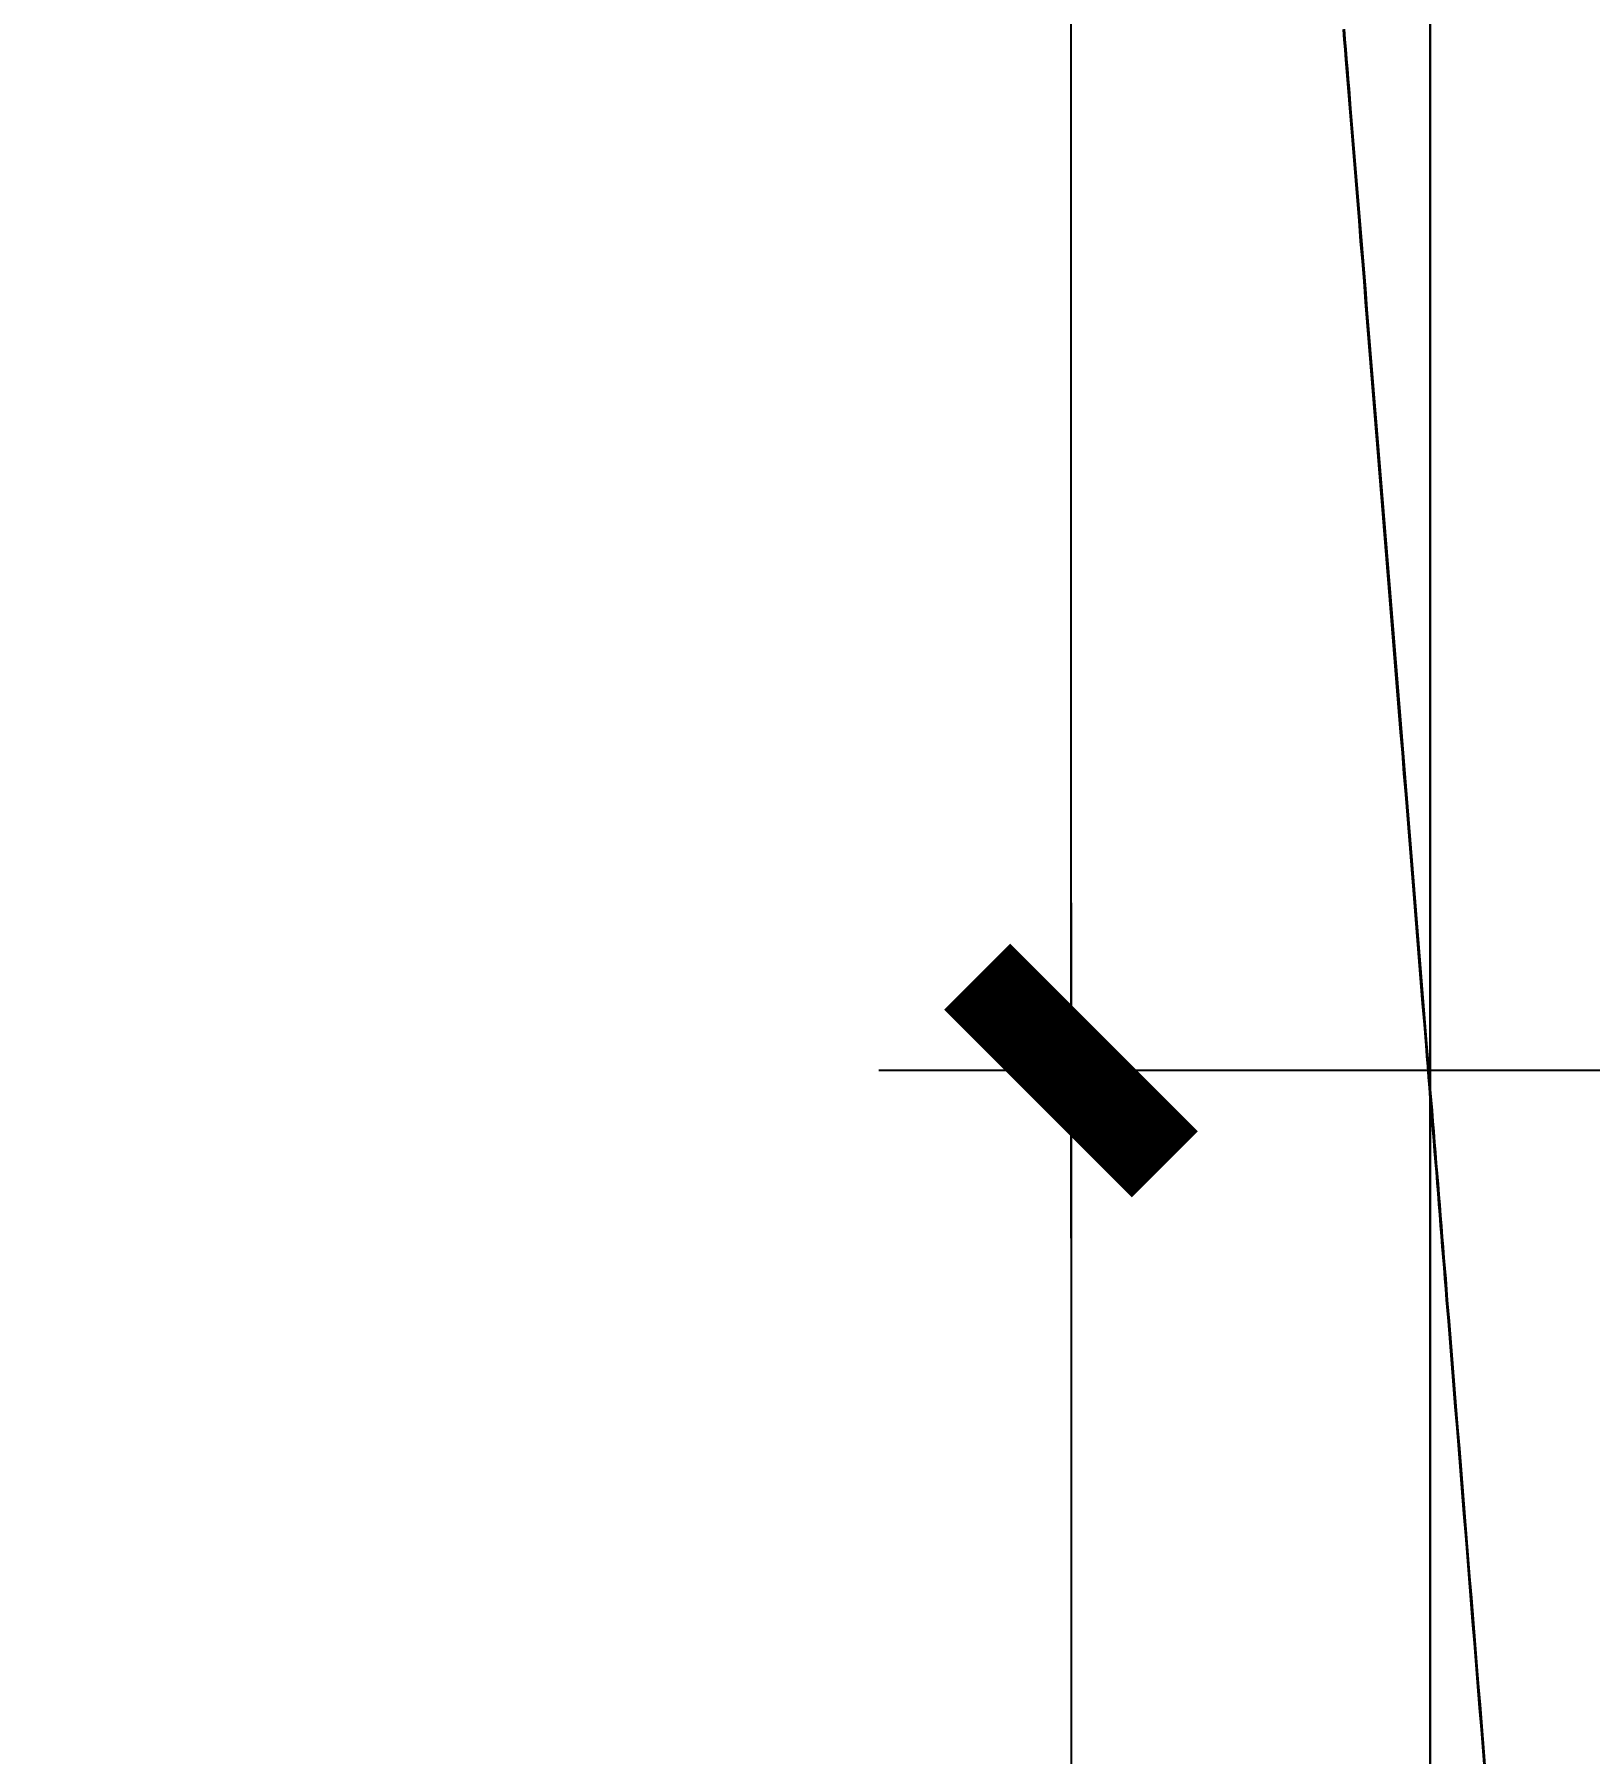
# Model space of a CAD drawing. Extents: x 11992 to 29481, y -6727 to 6811.
# Drawn here: x 24854.4 to 25016.2, y 2455.3 to 2634.2 of the extents above; entities that cross this region are included whole.
import ezdxf

# ---------------------------------------------------------------- set-up
doc = ezdxf.new("R2010")
doc.units = 0
doc.header["$MEASUREMENT"] = 0
doc.layers.get('0').update_dxf_attribs({"color": 8, "linetype": 'CONTINUOUS'})
doc.layers.get('Defpoints').update_dxf_attribs({"color": 8, "linetype": 'CONTINUOUS'})
doc.layers.add('zoylight 2射灯', color=1, linetype='CONTINUOUS')
doc.layers.add('zoylight 4标注', color=9, linetype='CONTINUOUS')
doc.styles.add('CCD-DIM', font='archs.shx', dxfattribs={"width": 0.8})
doc.dimstyles.new('zoylight_DIM_40', dxfattribs={"dimscale": 40, "dimtxt": 1.9, "dimasz": 0.4, "dimexe": 0.5, "dimexo": 0.5, "dimgap": 0.5, "dimtad": 1, "dimdec": 0, "dimrnd": 5, "dimzin": 12, "dimdsep": 46, "dimtxsty": 'CCD-DIM', "dimblk": 'CCD_Dimension_Tick', "dimcen": 0.125, "dimclrd": 44, "dimclre": 44, "dimclrt": 50, "dimadec": 0, "dimazin": 0, "dimtfac": 1, "dimtdec": 0, "dimtmove": 2, "dimatfit": 3, "dimldrblk": 'CCD_Leader_Dot', "dimfxl": 0, "dimtvp": 1, "dimtolj": 1, "dimtzin": 0, "dimarcsym": 0})

# ---------------------------------------------------------------- blocks, each defined once
blk = doc.blocks.new('嵌入式射灯55')
at = {"layer": 'zoylight 2射灯'}
h = blk.add_hatch(color=256, dxfattribs=at)
h.dxf.hatch_style = 1
h.paths.add_polyline_path([(0, 0), (0, 27.5, 0.4142136), (-27.5, 0)])
h.paths.add_polyline_path([(0, -27.5, 0.4142136), (27.5, 0), (0, 0)])
for p, q in [((0, -48.125), (0, 48.125)), ((48.125, 0), (-48.125, 0))]:
    blk.add_line(p, q, dxfattribs=at)
blk.add_circle((0, 0), 27.5, dxfattribs=at)
blk = doc.blocks.new('CCD_Dimension_Tick')
at = {"color": 0, "linetype": 'ByBlock'}
for p, q in [((-1.091, 0), (0, 0)), ((0, 0), (1.091, 0))]:
    blk.add_line(p, q, dxfattribs=at)
at = {"color": 0, "linetype": 'Continuous', "const_width": 0.608}
blk.add_lwpolyline([(-0.61, -0.61), (0.61, 0.61)], dxfattribs=at)
blk = doc.blocks.new('*D43')
at = {"layer": 'Defpoints', "color": 0, "linetype": 'Continuous'}
for p in [(24962.25, 3226.36), (25047.86, 3226.36), (25047.86, 2526.36)]:
    blk.add_point(p, dxfattribs=at)
at = {"layer": 'zoylight 4标注', "color": 44, "linetype": 'Continuous', "lineweight": -2}
blk.add_line((25027.86, 3226.36), (24942.25, 3226.36), dxfattribs=at)
at = {"layer": 'zoylight 4标注', "color": 44, "lineweight": -2}
for p, q in [((24962.25, 2542.36), (24962.25, 3210.36)), ((25027.86, 2526.36), (24942.25, 2526.36))]:
    blk.add_line(p, q, dxfattribs=at)
at = {"layer": 'zoylight 4标注', "color": 44, "linetype": 'Continuous', "lineweight": -2, "xscale": 16, "yscale": 16, "zscale": 16}
for p, rotation in [((24962.25, 3226.36), 90), ((24962.25, 2526.36), 270)]:
    blk.add_blockref('CCD_Dimension_Tick', p, dxfattribs=dict(at, rotation=rotation))
at = {"layer": 'zoylight 4标注', "color": 50, "linetype": 'Continuous', "insert": (24904.25, 2876.36), "char_height": 76, "attachment_point": 5, "rotation": 90, "style": 'CCD-DIM'}
blk.add_mtext('\\A1;700', dxfattribs=at)
blk = doc.blocks.new('CCD_Leader_Dot')
at = {"color": 0, "linetype": 'ByBlock'}
blk.add_line((-5, 0), (-10, 0), dxfattribs=at)
at = {"color": 0, "linetype": 'ByBlock', "const_width": 5}
blk.add_lwpolyline([(-2.5, 0, 1), (2.5, 0, 1)], format="xyb", close=True, dxfattribs=at)
blk = doc.blocks.new('*D44')
at = {"layer": 'Defpoints', "color": 0, "linetype": 'Continuous'}
for p in [(25047.86, 2526.36), (24962.25, 1826.36), (25047.86, 1826.36)]:
    blk.add_point(p, dxfattribs=at)
at = {"layer": 'zoylight 4标注', "color": 44, "lineweight": -2}
for p, q in [((25027.86, 2526.36), (24942.25, 2526.36)), ((24962.25, 2510.36), (24962.25, 1842.36))]:
    blk.add_line(p, q, dxfattribs=at)
at = {"layer": 'zoylight 4标注', "color": 44, "linetype": 'Continuous', "lineweight": -2}
blk.add_line((25027.86, 1826.36), (24942.25, 1826.36), dxfattribs=at)
at = {"layer": 'zoylight 4标注', "color": 44, "linetype": 'Continuous', "lineweight": -2, "xscale": 16, "yscale": 16, "zscale": 16}
for p, rotation in [((24962.25, 2526.36), 90), ((24962.25, 1826.36), 270)]:
    blk.add_blockref('CCD_Dimension_Tick', p, dxfattribs=dict(at, rotation=rotation))
at = {"layer": 'zoylight 4标注', "color": 50, "linetype": 'Continuous', "insert": (24904.25, 2176.36), "char_height": 76, "attachment_point": 5, "rotation": 90, "style": 'CCD-DIM'}
blk.add_mtext('\\A1;700', dxfattribs=at)

msp = doc.modelspace()

# ---------------------------------------------------------------- linework, layer by layer
for p, q in [((24999.62, 3630.6, -40.43), (24999.62, 730.6, -40.43)), ((24999.62, 3630.6, 329.57), (24999.62, 730.6, 329.57)), ((24999.62, -619.41, -40.43), (24999.62, 3630.6, -40.43)), ((24990.67, 2633.62, -2436.43), (24990.59, 2634.67, -2436.43)), ((24990.67, 2634.72, -2436.43), (24990.75, 2633.68, -2436.43)), ((24990.76, 2632.58, -2436.43), (24990.67, 2633.62, -2436.43)), ((24990.75, 2633.68, -2436.43), (24990.83, 2632.65, -2436.43)), ((24990.84, 2631.53, -2436.43), (24990.76, 2632.58, -2436.43)), ((24990.83, 2632.65, -2436.43), (24990.92, 2631.62, -2436.43)), ((24990.92, 2631.62, -2436.43), (24991, 2630.58, -2436.43)), ((24991.02, 2629.44, -2436.43), (24990.84, 2631.53, -2436.43)), ((24991, 2630.58, -2436.43), (24991.09, 2629.55, -2436.43)), ((24991.19, 2627.35, -2436.43), (24991.02, 2629.44, -2436.43)), ((24991.09, 2629.55, -2436.43), (24991.17, 2628.51, -2436.43)), ((24991.17, 2628.51, -2436.43), (24991.34, 2626.44, -2436.43)), ((24991.36, 2625.25, -2436.43), (24991.19, 2627.35, -2436.43)), ((24991.34, 2626.44, -2436.43), (24991.51, 2624.37, -2436.43)), ((24991.53, 2623.16, -2436.43), (24991.36, 2625.25, -2436.43)), ((24991.51, 2624.37, -2436.43), (24991.68, 2622.29, -2436.43)), ((24991.7, 2621.06, -2436.43), (24991.53, 2623.16, -2436.43)), ((24991.68, 2622.29, -2436.43), (24991.85, 2620.21, -2436.43)), ((24991.87, 2618.97, -2436.43), (24991.7, 2621.06, -2436.43)), ((24991.85, 2620.21, -2436.43), (24992.02, 2618.13, -2436.43)), ((24992.04, 2616.87, -2436.43), (24991.87, 2618.97, -2436.43)), ((24992.02, 2618.13, -2436.43), (24992.19, 2616.05, -2436.43)), ((24992.21, 2614.76, -2436.43), (24992.04, 2616.87, -2436.43)), ((24992.19, 2616.05, -2436.43), (24992.36, 2613.96, -2436.43)), ((24992.38, 2612.66, -2436.43), (24992.21, 2614.76, -2436.43)), ((24992.36, 2613.96, -2436.43), (24992.53, 2611.87, -2436.43)), ((24992.56, 2610.56, -2436.43), (24992.38, 2612.66, -2436.43)), ((24992.53, 2611.87, -2436.43), (24992.7, 2609.78, -2436.43)), ((24992.73, 2608.45, -2436.43), (24992.56, 2610.56, -2436.43)), ((24992.7, 2609.78, -2436.43), (24992.87, 2607.69, -2436.43)), ((24992.9, 2606.34, -2436.43), (24992.73, 2608.45, -2436.43)), ((24992.87, 2607.69, -2436.43), (24993.04, 2605.6, -2436.43)), ((24993.07, 2604.23, -2436.43), (24992.9, 2606.34, -2436.43)), ((24993.04, 2605.6, -2436.43), (24993.21, 2603.5, -2436.43)), ((24993.24, 2602.12, -2436.43), (24993.07, 2604.23, -2436.43)), ((24993.21, 2603.5, -2436.43), (24993.38, 2601.4, -2436.43)), ((24993.42, 2600, -2436.43), (24993.24, 2602.12, -2436.43)), ((24993.38, 2601.4, -2436.43), (24993.55, 2599.3, -2436.43)), ((24993.59, 2597.89, -2436.43), (24993.42, 2600, -2436.43)), ((24993.55, 2599.3, -2436.43), (24993.72, 2597.2, -2436.43)), ((24993.76, 2595.77, -2436.43), (24993.59, 2597.89, -2436.43)), ((24993.72, 2597.2, -2436.43), (24993.89, 2595.1, -2436.43)), ((24993.93, 2593.65, -2436.43), (24993.76, 2595.77, -2436.43)), ((24993.89, 2595.1, -2436.43), (24994.06, 2592.99, -2436.43)), ((24994.11, 2591.53, -2436.43), (24993.93, 2593.65, -2436.43)), ((24994.06, 2592.99, -2436.43), (24994.24, 2590.88, -2436.43)), ((24994.28, 2589.4, -2436.43), (24994.11, 2591.53, -2436.43)), ((24994.24, 2590.88, -2436.43), (24994.41, 2588.77, -2436.43)), ((24994.45, 2587.27, -2436.43), (24994.28, 2589.4, -2436.43)), ((24994.41, 2588.77, -2436.43), (24994.58, 2586.66, -2436.43)), ((24994.62, 2585.14, -2436.43), (24994.45, 2587.27, -2436.43)), ((24994.58, 2586.66, -2436.43), (24994.75, 2584.54, -2436.43)), ((24994.8, 2583.01, -2436.43), (24994.62, 2585.14, -2436.43)), ((24994.75, 2584.54, -2436.43), (24994.92, 2582.42, -2436.43)), ((24994.97, 2580.88, -2436.43), (24994.8, 2583.01, -2436.43)), ((24994.92, 2582.42, -2436.43), (24995.1, 2580.3, -2436.43)), ((24995.15, 2578.74, -2436.43), (24994.97, 2580.88, -2436.43)), ((24995.1, 2580.3, -2436.43), (24995.27, 2578.18, -2436.43)), ((24995.32, 2576.61, -2436.43), (24995.15, 2578.74, -2436.43)), ((24995.27, 2578.18, -2436.43), (24995.44, 2576.05, -2436.43)), ((24995.49, 2574.46, -2436.43), (24995.32, 2576.61, -2436.43)), ((24995.44, 2576.05, -2436.43), (24995.61, 2573.93, -2436.43)), ((24995.67, 2572.32, -2436.43), (24995.49, 2574.46, -2436.43)), ((24995.61, 2573.93, -2436.43), (24995.79, 2571.8, -2436.43)), ((24995.84, 2570.18, -2436.43), (24995.67, 2572.32, -2436.43)), ((24995.79, 2571.8, -2436.43), (24995.96, 2569.66, -2436.43)), ((24996.02, 2568.03, -2436.43), (24995.84, 2570.18, -2436.43)), ((24995.96, 2569.66, -2436.43), (24996.13, 2567.53, -2436.43)), ((24996.19, 2565.88, -2436.43), (24996.02, 2568.03, -2436.43)), ((24996.13, 2567.53, -2436.43), (24996.31, 2565.39, -2436.43)), ((24996.37, 2563.73, -2436.43), (24996.19, 2565.88, -2436.43)), ((24996.31, 2565.39, -2436.43), (24996.48, 2563.25, -2436.43)), ((24996.54, 2561.57, -2436.43), (24996.37, 2563.73, -2436.43)), ((24996.48, 2563.25, -2436.43), (24996.66, 2561.11, -2436.43)), ((24996.72, 2559.41, -2436.43), (24996.54, 2561.57, -2436.43)), ((24996.66, 2561.11, -2436.43), (24996.83, 2558.97, -2436.43)), ((24996.89, 2557.25, -2436.43), (24996.72, 2559.41, -2436.43)), ((24996.83, 2558.97, -2436.43), (24997, 2556.82, -2436.43)), ((24997.07, 2555.09, -2436.43), (24996.89, 2557.25, -2436.43)), ((24997, 2556.82, -2436.43), (24997.18, 2554.67, -2436.43)), ((24997.24, 2552.93, -2436.43), (24997.07, 2555.09, -2436.43)), ((24997.18, 2554.67, -2436.43), (24997.35, 2552.52, -2436.43)), ((24997.42, 2550.76, -2436.43), (24997.24, 2552.93, -2436.43)), ((24997.35, 2552.52, -2436.43), (24997.53, 2550.37, -2436.43)), ((24997.6, 2548.59, -2436.43), (24997.42, 2550.76, -2436.43)), ((24997.53, 2550.37, -2436.43), (24997.7, 2548.22, -2436.43)), ((24997.77, 2546.42, -2436.43), (24997.6, 2548.59, -2436.43)), ((24997.7, 2548.22, -2436.43), (24997.88, 2546.06, -2436.43)), ((24997.95, 2544.25, -2436.43), (24997.77, 2546.42, -2436.43)), ((24997.88, 2546.06, -2436.43), (24998.05, 2543.9, -2436.43)), ((24998.12, 2542.07, -2436.43), (24997.95, 2544.25, -2436.43)), ((24998.05, 2543.9, -2436.43), (24998.23, 2541.74, -2436.43)), ((24998.3, 2539.89, -2436.43), (24998.12, 2542.07, -2436.43)), ((24998.23, 2541.74, -2436.43), (24998.4, 2539.58, -2436.43)), ((24998.48, 2537.71, -2436.43), (24998.3, 2539.89, -2436.43)), ((24998.4, 2539.58, -2436.43), (24998.58, 2537.41, -2436.43)), ((24998.66, 2535.53, -2436.43), (24998.48, 2537.71, -2436.43)), ((24998.58, 2537.41, -2436.43), (24998.75, 2535.24, -2436.43)), ((24998.83, 2533.34, -2436.43), (24998.66, 2535.53, -2436.43)), ((24998.75, 2535.24, -2436.43), (24998.93, 2533.08, -2436.43)), ((24999.01, 2531.15, -2436.43), (24998.83, 2533.34, -2436.43)), ((24998.93, 2533.08, -2436.43), (24999.11, 2530.9, -2436.43)), ((24999.19, 2528.96, -2436.43), (24999.01, 2531.15, -2436.43)), ((24999.11, 2530.9, -2436.43), (24999.28, 2528.73, -2436.43)), ((24999.28, 2527.87, -2436.43), (24999.19, 2528.96, -2436.43)), ((24999.28, 2528.73, -2436.43), (24999.46, 2526.55, -2436.43)), ((24999.37, 2526.77, -2436.43), (24999.28, 2527.87, -2436.43)), ((24999.45, 2525.67, -2436.43), (24999.37, 2526.77, -2436.43)), ((24999.46, 2526.55, -2436.43), (24999.55, 2525.47, -2436.43)), ((24999.54, 2524.57, -2436.43), (24999.45, 2525.67, -2436.43)), ((24999.63, 2523.48, -2436.43), (24999.54, 2524.57, -2436.43)), ((24999.55, 2525.47, -2436.43), (24999.63, 2524.38, -2436.43)), ((24999.63, 2524.38, -2436.43), (24999.72, 2523.29, -2436.43)), ((24999.72, 2522.38, -2436.43), (24999.63, 2523.48, -2436.43)), ((24999.72, 2523.29, -2436.43), (24999.81, 2522.2, -2436.43)), ((24999.81, 2521.28, -2436.43), (24999.72, 2522.38, -2436.43)), ((24999.81, 2522.2, -2436.43), (24999.9, 2521.1, -2436.43)), ((24999.9, 2520.18, -2436.43), (24999.81, 2521.28, -2436.43)), ((24999.9, 2521.1, -2436.43), (24999.99, 2520.01, -2436.43)), ((24999.99, 2519.08, -2436.43), (24999.9, 2520.18, -2436.43)), ((24999.99, 2520.01, -2436.43), (25000.08, 2518.92, -2436.43)), ((25000.08, 2517.97, -2436.43), (24999.99, 2519.08, -2436.43)), ((25000.08, 2518.92, -2436.43), (25000.16, 2517.83, -2436.43)), ((25000.17, 2516.87, -2436.43), (25000.08, 2517.97, -2436.43)), ((25000.16, 2517.83, -2436.43), (25000.25, 2516.73, -2436.43)), ((25000.26, 2515.77, -2436.43), (25000.17, 2516.87, -2436.43)), ((25000.25, 2516.73, -2436.43), (25000.34, 2515.64, -2436.43)), ((25000.35, 2514.67, -2436.43), (25000.26, 2515.77, -2436.43)), ((25000.34, 2515.64, -2436.43), (25000.43, 2514.55, -2436.43)), ((25000.43, 2513.56, -2436.43), (25000.35, 2514.67, -2436.43)), ((25000.43, 2514.55, -2436.43), (25000.52, 2513.45, -2436.43)), ((25000.52, 2512.46, -2436.43), (25000.43, 2513.56, -2436.43)), ((25000.52, 2513.45, -2436.43), (25000.61, 2512.36, -2436.43)), ((25000.61, 2511.36, -2436.43), (25000.52, 2512.46, -2436.43)), ((25000.61, 2512.36, -2436.43), (25000.69, 2511.26, -2436.43)), ((25000.7, 2510.25, -2436.43), (25000.61, 2511.36, -2436.43)), ((25000.69, 2511.26, -2436.43), (25000.78, 2510.16, -2436.43)), ((25000.79, 2509.14, -2436.43), (25000.7, 2510.25, -2436.43)), ((25000.78, 2510.16, -2436.43), (25000.87, 2509.07, -2436.43)), ((25000.88, 2508.04, -2436.43), (25000.79, 2509.14, -2436.43)), ((25000.87, 2509.07, -2436.43), (25000.96, 2507.97, -2436.43)), ((25000.97, 2506.93, -2436.43), (25000.88, 2508.04, -2436.43)), ((25000.96, 2507.97, -2436.43), (25001.05, 2506.87, -2436.43)), ((25001.06, 2505.82, -2436.43), (25000.97, 2506.93, -2436.43)), ((25001.05, 2506.87, -2436.43), (25001.14, 2505.77, -2436.43)), ((25001.15, 2504.72, -2436.43), (25001.06, 2505.82, -2436.43)), ((25001.14, 2505.77, -2436.43), (25001.23, 2504.67, -2436.43)), ((25001.24, 2503.61, -2436.43), (25001.15, 2504.72, -2436.43)), ((25001.23, 2504.67, -2436.43), (25001.32, 2503.57, -2436.43)), ((25001.33, 2502.5, -2436.43), (25001.24, 2503.61, -2436.43)), ((25001.32, 2503.57, -2436.43), (25001.4, 2502.47, -2436.43)), ((25001.51, 2500.28, -2436.43), (25001.33, 2502.5, -2436.43)), ((25001.4, 2502.47, -2436.43), (25001.49, 2501.37, -2436.43)), ((25001.49, 2501.37, -2436.43), (25001.58, 2500.27, -2436.43)), ((25001.69, 2498.06, -2436.43), (25001.51, 2500.28, -2436.43)), ((25001.58, 2500.27, -2436.43), (25001.76, 2498.07, -2436.43)), ((25001.87, 2495.84, -2436.43), (25001.69, 2498.06, -2436.43)), ((25001.76, 2498.07, -2436.43), (25001.94, 2495.87, -2436.43)), ((25002.05, 2493.61, -2436.43), (25001.87, 2495.84, -2436.43)), ((25001.94, 2495.87, -2436.43), (25002.12, 2493.66, -2436.43)), ((25002.23, 2491.38, -2436.43), (25002.05, 2493.61, -2436.43)), ((25002.12, 2493.66, -2436.43), (25002.29, 2491.45, -2436.43)), ((25002.41, 2489.16, -2436.43), (25002.23, 2491.38, -2436.43)), ((25002.29, 2491.45, -2436.43), (25002.47, 2489.24, -2436.43)), ((25002.59, 2486.93, -2436.43), (25002.41, 2489.16, -2436.43)), ((25002.47, 2489.24, -2436.43), (25002.65, 2487.03, -2436.43)), ((25002.77, 2484.69, -2436.43), (25002.59, 2486.93, -2436.43)), ((25002.65, 2487.03, -2436.43), (25002.83, 2484.81, -2436.43)), ((25002.95, 2482.46, -2436.43), (25002.77, 2484.69, -2436.43)), ((25002.83, 2484.81, -2436.43), (25003.01, 2482.6, -2436.43)), ((25003.13, 2480.22, -2436.43), (25002.95, 2482.46, -2436.43)), ((25003.01, 2482.6, -2436.43), (25003.19, 2480.38, -2436.43)), ((25003.31, 2477.99, -2436.43), (25003.13, 2480.22, -2436.43)), ((25003.19, 2480.38, -2436.43), (25003.37, 2478.16, -2436.43)), ((25003.49, 2475.75, -2436.43), (25003.31, 2477.99, -2436.43)), ((25003.37, 2478.16, -2436.43), (25003.54, 2475.94, -2436.43)), ((25003.54, 2475.94, -2436.43), (25003.72, 2473.72, -2436.43)), ((25003.67, 2473.51, -2436.43), (25003.49, 2475.75, -2436.43)), ((25003.85, 2471.27, -2436.43), (25003.67, 2473.51, -2436.43)), ((25003.72, 2473.72, -2436.43), (25003.9, 2471.49, -2436.43)), ((25004.03, 2469.02, -2436.43), (25003.85, 2471.27, -2436.43)), ((25003.9, 2471.49, -2436.43), (25004.08, 2469.26, -2436.43)), ((25004.21, 2466.78, -2436.43), (25004.03, 2469.02, -2436.43)), ((25004.08, 2469.26, -2436.43), (25004.26, 2467.04, -2436.43)), ((25004.26, 2467.04, -2436.43), (25004.44, 2464.81, -2436.43)), ((25004.4, 2464.53, -2436.43), (25004.21, 2466.78, -2436.43)), ((25004.58, 2462.28, -2436.43), (25004.4, 2464.53, -2436.43)), ((25004.44, 2464.81, -2436.43), (25004.62, 2462.57, -2436.43)), ((25004.76, 2460.03, -2436.43), (25004.58, 2462.28, -2436.43)), ((25004.62, 2462.57, -2436.43), (25004.8, 2460.34, -2436.43)), ((25004.94, 2457.78, -2436.43), (25004.76, 2460.03, -2436.43)), ((25004.8, 2460.34, -2436.43), (25004.98, 2458.11, -2436.43)), ((25004.98, 2458.11, -2436.43), (25005.16, 2455.87, -2436.43)), ((25005.12, 2455.53, -2436.43), (25004.94, 2457.78, -2436.43)), ((25005.3, 2453.28, -2436.43), (25005.12, 2455.53, -2436.43)), ((25005.16, 2455.87, -2436.43), (25005.34, 2453.63, -2436.43))]:
    msp.add_line(p, q)

# ---------------------------------------------------------------- block references
at = {"layer": 'zoylight 2射灯', "xscale": -1, "rotation": 180}
msp.add_blockref('嵌入式射灯55', (25047.86, 2526.36), dxfattribs=at)

# ---------------------------------------------------------------- dimensions: what is measured, and where the dimension line sits
at = {"layer": 'zoylight 4标注', "linetype": 'Continuous'}
for p2, distance, picture, middle in [((25047.86, 3226.36), 85.6, '*D43', (24904.25, 2876.36)), ((25047.86, 1826.36), -85.6, '*D44', (24904.25, 2176.36))]:
    dim = msp.add_aligned_dim(p1=(25047.86, 2526.36), p2=p2, distance=distance, dimstyle='zoylight_DIM_40', dxfattribs=at)
    dim.commit()
    dim.dimension.update_dxf_attribs({"geometry": picture, "text_midpoint": middle})

doc.saveas('drawing.dxf')
